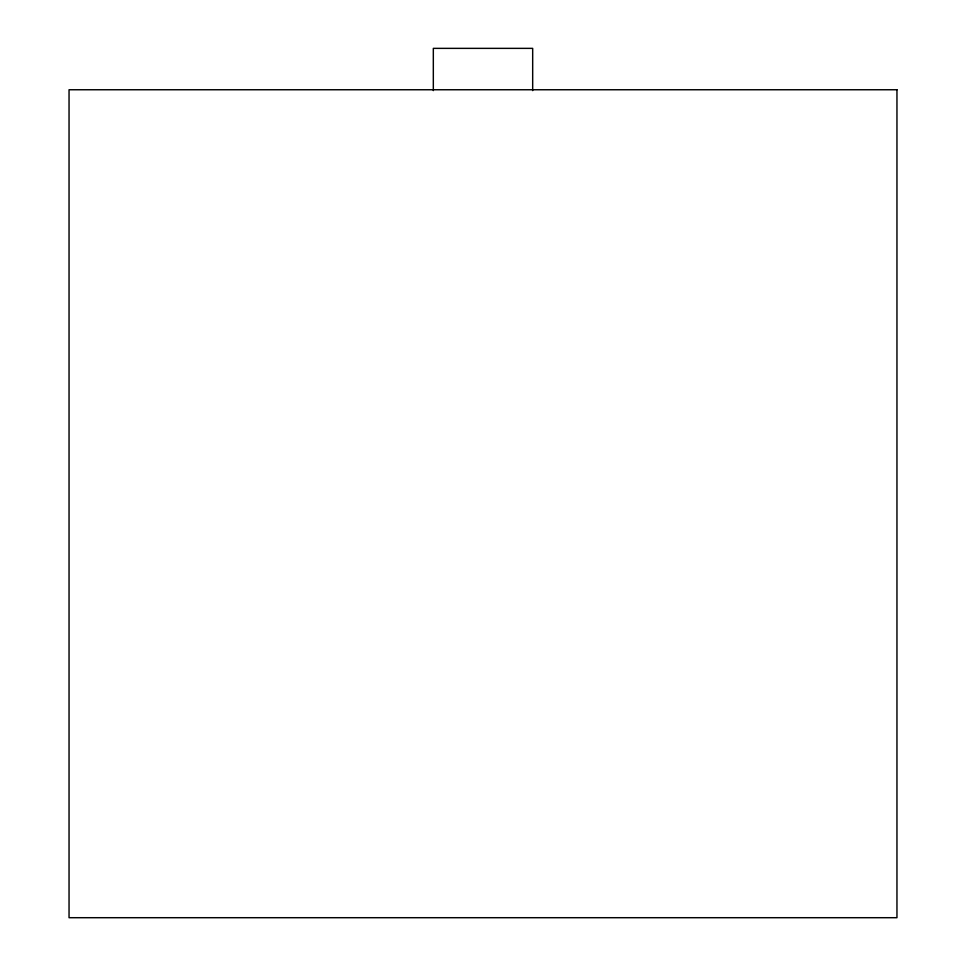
<?xml version="1.0" encoding="UTF-8"?>
<svg xmlns="http://www.w3.org/2000/svg" width="966" height="966" viewBox="0 0 966 966"><rect width="100%" height="100%" fill="white"/><g stroke="black" fill="none" stroke-linecap="round" stroke-linejoin="round"><path stroke-width="1.45" d="M532.677 90.611L532.677 48.36L433.323 48.36L433.323 90.611M896.955 89.753L69.045 89.753L69.045 917.7L896.955 917.7L896.955 89.753"/></g></svg>
